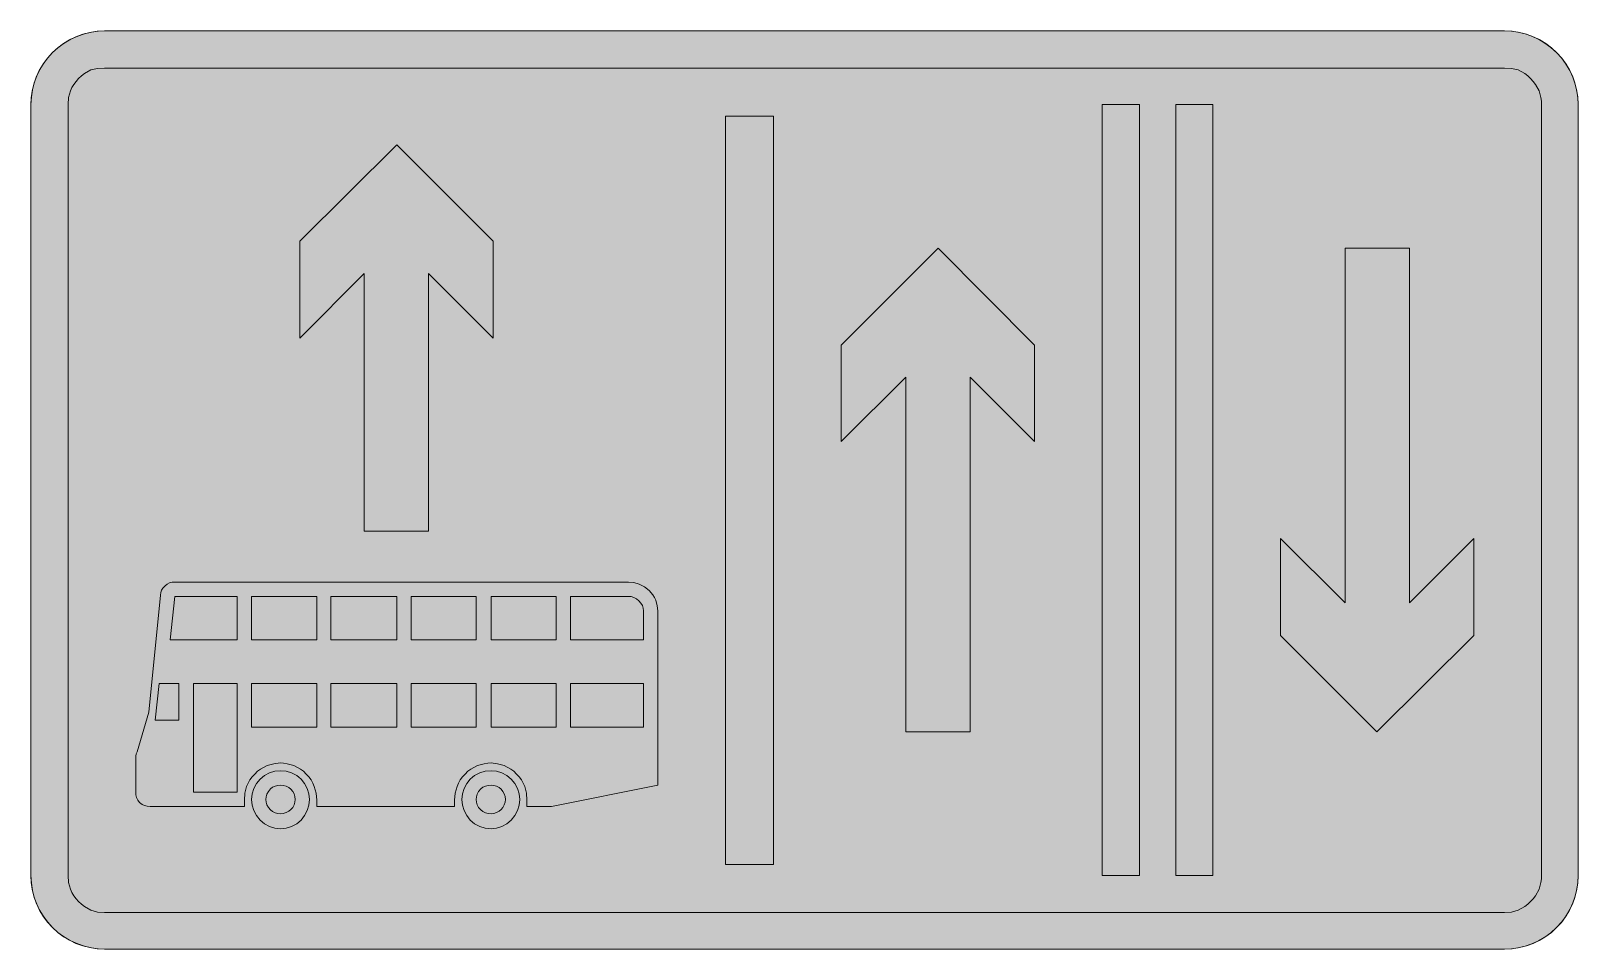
# Model space of a CAD drawing. Header units: metres. Extents: x 71 to 499, y 9 to 263.
import ezdxf

# ---------------------------------------------------------------- set-up
doc = ezdxf.new("R2010")
doc.units = ezdxf.units.M
for name, color, linetype, true_color in [('FILL_BLUE_0000FF', 7, 'Continuous', 0x0000ff), ('FILL_WHITE_FFFFFF', 7, 'Continuous', 0xffffff), ('STROKE_BLUE_0000FF', 7, 'Continuous', 0x0000ff)]:
    doc.layers.add(name, color=color, linetype=linetype, true_color=true_color)

msp = doc.modelspace()

# ---------------------------------------------------------------- hatches: boundary and pattern name
at = {"layer": 'FILL_BLUE_0000FF', "true_color": 0x0000ff}
h = msp.add_hatch(color=7, dxfattribs=at)
h.dxf.hatch_style = 1
h.paths.add_polyline_path([(478.44, 252.72), (480.33, 252.59), (482.22, 252.18), (484.06, 251.21), (484.9, 250.59), (485.64, 249.84), (486.39, 249.03), (487.01, 248.2), (487.98, 246.42), (488.47, 244.53), (488.64, 243.59), (488.7, 242.64), (488.7, 29.34), (488.64, 28.4), (488.47, 27.45), (487.98, 25.56), (487.01, 23.72), (486.39, 22.88), (485.64, 22.14), (484.9, 21.39), (484.06, 20.77), (482.22, 19.8), (481.27, 19.46), (480.33, 19.24), (478.44, 19.08), (91.26, 19.08), (89.37, 19.24), (88.42, 19.46), (87.48, 19.8), (85.7, 20.77), (84.87, 21.39), (84.06, 22.14), (83.39, 22.88), (82.78, 23.72), (82.26, 24.62), (81.9, 25.56), (81.56, 26.51), (81.34, 27.45), (81.18, 29.34), (81.18, 242.64), (81.34, 244.53), (81.56, 245.48), (81.9, 246.42), (82.26, 247.33), (82.78, 248.2), (84.06, 249.84), (84.87, 250.59), (85.7, 251.21), (87.48, 252.18), (89.37, 252.59), (91.26, 252.72), (478.44, 252.72)])
at = {"layer": 'FILL_WHITE_FFFFFF', "true_color": 0xffffff}
h = msp.add_hatch(color=7, dxfattribs=at)
h.dxf.hatch_style = 1
h.paths.add_polyline_path([(89.47, 9.07), (87.64, 9.32), (85.77, 9.76), (83.88, 10.44), (81.92, 11.24), (80.1, 12.29), (78.41, 13.53), (76.86, 14.94), (75.47, 16.49), (74.27, 18.16), (73.24, 19.93), (72.36, 21.78), (71.76, 23.67), (71.3, 25.56), (71.02, 27.45), (70.92, 29.34), (70.92, 242.64), (71.02, 244.45), (71.3, 246.35), (71.76, 248.28), (72.36, 250.2), (73.24, 252.05), (74.27, 253.82), (75.47, 255.49), (76.86, 257.04), (78.41, 258.43), (80.1, 259.63), (81.92, 260.66), (83.88, 261.54), (85.77, 262.22), (87.64, 262.67), (89.47, 262.91), (91.26, 262.98), (478.44, 262.98), (480.33, 262.91), (482.22, 262.67), (484.11, 262.22), (486, 261.54), (487.85, 260.66), (489.62, 259.63), (491.29, 258.43), (492.84, 257.04), (494.25, 255.49), (495.49, 253.82), (496.54, 252.05), (497.34, 250.2), (498.02, 248.28), (498.46, 246.35), (498.71, 244.45), (498.78, 242.64), (498.78, 29.34), (498.71, 27.45), (498.46, 25.56), (498.02, 23.67), (497.34, 21.78), (496.54, 19.93), (495.49, 18.16), (494.25, 16.49), (492.84, 14.94), (491.29, 13.53), (489.62, 12.29), (487.85, 11.24), (486, 10.44), (484.11, 9.76), (482.22, 9.32), (480.33, 9.07), (478.44, 9), (91.26, 9), (89.47, 9.07)])
h = msp.add_hatch(color=7, dxfattribs=at)
h.dxf.hatch_style = 1
h.paths.add_polyline_path([(377.46, 242.64), (377.46, 29.34), (367.2, 29.34), (367.2, 242.64), (377.46, 242.64)])
h = msp.add_hatch(color=7, dxfattribs=at)
h.dxf.hatch_style = 1
h.paths.add_polyline_path([(397.8, 242.64), (397.8, 29.34), (387.54, 29.34), (387.54, 242.64), (397.8, 242.64)])
h = msp.add_hatch(color=7, dxfattribs=at)
h.dxf.hatch_style = 1
h.paths.add_polyline_path([(276.3, 239.4), (276.3, 32.4), (262.98, 32.4), (262.98, 239.4), (276.3, 239.4)])
h = msp.add_hatch(color=7, dxfattribs=at)
h.dxf.hatch_style = 1
h.paths.add_polyline_path([(198.72, 178.02), (180.9, 195.84), (180.9, 124.56), (163.08, 124.56), (163.08, 195.84), (145.26, 178.02), (145.26, 204.84), (172.08, 231.48), (198.72, 204.84), (198.72, 178.02)])
h = msp.add_hatch(color=7, dxfattribs=at)
h.dxf.hatch_style = 1
h.paths.add_polyline_path([(348.48, 149.4), (330.66, 167.22), (330.66, 69.12), (312.84, 69.12), (312.84, 167.22), (295.02, 149.4), (295.02, 176.04), (321.84, 202.86), (348.48, 176.04), (348.48, 149.4)])
h = msp.add_hatch(color=7, dxfattribs=at)
h.dxf.hatch_style = 1
h.paths.add_polyline_path([(443.16, 69.12), (416.52, 95.76), (416.52, 122.58), (434.34, 104.76), (434.34, 202.86), (452.16, 202.86), (452.16, 104.76), (469.98, 122.58), (469.98, 95.76), (443.16, 69.12)])
h = msp.add_hatch(color=7, dxfattribs=at)
h.dxf.hatch_style = 1
h.paths.add_polyline_path([(140.8, 60.42), (139.86, 60.48), (138.13, 60.26), (136.26, 59.76), (134.41, 58.79), (133.58, 58.17), (132.84, 57.42), (132.09, 56.61), (131.47, 55.78), (130.5, 54), (130.09, 52.11), (129.96, 50.22), (129.96, 48.42), (103.86, 48.42), (103.08, 48.49), (102.35, 48.69), (101.66, 49.03), (100.98, 49.5), (100.46, 50.15), (100.08, 50.94), (99.92, 51.66), (99.9, 52.38), (99.9, 61.2), (99.94, 62.37), (100.05, 62.97), (100.26, 63.54), (103.5, 74.52), (106.74, 106.92), (106.81, 107.59), (107.03, 108.25), (107.42, 108.87), (108, 109.44), (108.56, 109.96), (109.26, 110.34), (109.98, 110.5), (110.7, 110.52), (236.16, 110.52), (237.67, 110.38), (239.17, 109.96), (240.61, 109.23), (241.92, 108.18), (242.95, 106.97), (243.39, 106.26), (243.72, 105.48), (244.12, 103.97), (244.26, 102.6), (244.26, 54.36), (214.92, 48.42), (208.08, 48.42), (208.08, 50.22), (207.94, 52.11), (207.54, 54), (206.57, 55.78), (205.95, 56.61), (205.2, 57.42), (204.46, 58.17), (203.62, 58.79), (201.78, 59.76), (199.91, 60.26), (198.18, 60.48), (197.23, 60.42), (196.29, 60.26), (194.4, 59.76), (192.55, 58.79), (191.72, 58.17), (190.98, 57.42), (190.24, 56.61), (189.63, 55.78), (189.16, 54.91), (188.82, 54), (188.48, 53.06), (188.26, 52.11), (188.1, 50.22), (188.1, 48.42), (149.94, 48.42), (149.94, 50.22), (149.78, 52.11), (149.56, 53.06), (149.22, 54), (148.88, 54.91), (148.41, 55.78), (147.8, 56.61), (147.06, 57.42), (146.32, 58.17), (145.48, 58.79), (143.64, 59.76), (141.75, 60.26), (140.8, 60.42)])
h.paths.add_polyline_path([(240.3, 70.38), (240.3, 82.44), (220.14, 82.44), (220.14, 70.38), (240.3, 70.38)], flags=16)
h.paths.add_polyline_path([(198.18, 70.38), (216.18, 70.38), (216.18, 82.44), (198.18, 82.44), (198.18, 70.38)], flags=16)
h.paths.add_polyline_path([(176.04, 82.44), (176.04, 70.38), (194.04, 70.38), (194.04, 82.44), (176.04, 82.44)], flags=16)
h.paths.add_polyline_path([(172.08, 82.44), (153.9, 82.44), (153.9, 70.38), (172.08, 70.38), (172.08, 82.44)], flags=16)
h.paths.add_polyline_path([(149.94, 70.38), (149.94, 82.44), (131.94, 82.44), (131.94, 70.38), (149.94, 70.38)], flags=16)
h.paths.add_polyline_path([(115.92, 52.38), (127.98, 52.38), (127.98, 82.44), (115.92, 82.44), (115.92, 52.38)], flags=16)
h.paths.add_polyline_path([(105.3, 72.36), (111.78, 72.36), (111.78, 82.44), (106.38, 82.44), (105.3, 72.36)], flags=16)
h.paths.add_polyline_path([(110.7, 106.56), (109.44, 94.5), (127.98, 94.5), (127.98, 106.56), (110.7, 106.56)], flags=16)
h.paths.add_polyline_path([(149.94, 94.5), (149.94, 106.56), (131.94, 106.56), (131.94, 94.5), (149.94, 94.5)], flags=16)
h.paths.add_polyline_path([(153.9, 94.5), (172.08, 94.5), (172.08, 106.56), (153.9, 106.56), (153.9, 94.5)], flags=16)
h.paths.add_polyline_path([(176.04, 106.56), (176.04, 94.5), (194.04, 94.5), (194.04, 106.56), (176.04, 106.56)], flags=16)
h.paths.add_polyline_path([(198.18, 94.5), (216.18, 94.5), (216.18, 106.56), (198.18, 106.56), (198.18, 94.5)], flags=16)
h.paths.add_polyline_path([(240.3, 102.6), (240.23, 103.3), (240.01, 104.02), (239.62, 104.7), (239.04, 105.3), (238.36, 105.88), (237.67, 106.27), (236.94, 106.49), (236.16, 106.56), (220.14, 106.56), (220.14, 94.5), (240.3, 94.5), (240.3, 102.6)], flags=16)
h = msp.add_hatch(color=7, dxfattribs=at)
h.dxf.hatch_style = 1
h.paths.add_polyline_path([(147.33, 47.32), (146.59, 45.92), (145.62, 44.64), (144.42, 43.67), (143.01, 42.93), (141.47, 42.46), (139.86, 42.3), (138.36, 42.46), (136.87, 42.93), (135.48, 43.67), (134.28, 44.64), (133.31, 45.92), (132.57, 47.32), (132.1, 48.82), (131.94, 50.4), (132.1, 51.98), (132.57, 53.46), (133.31, 54.8), (134.28, 55.98), (135.48, 57.03), (136.87, 57.76), (138.36, 58.18), (139.86, 58.32), (141.47, 58.18), (143.01, 57.76), (144.42, 57.03), (145.05, 56.55), (145.62, 55.98), (146.59, 54.8), (147.33, 53.46), (147.8, 51.98), (147.96, 50.4), (147.8, 48.82), (147.33, 47.32)])
h.paths.add_polyline_path([(143.68, 51.93), (143.31, 52.6), (142.81, 53.19), (142.2, 53.68), (141.49, 54.05), (140.71, 54.28), (139.86, 54.36), (139.16, 54.29), (138.44, 54.09), (137.76, 53.75), (137.16, 53.28), (136.58, 52.58), (136.19, 51.84), (135.97, 51.1), (135.9, 50.4), (135.97, 49.62), (136.19, 48.89), (136.58, 48.2), (137.16, 47.52), (137.76, 47.05), (138.44, 46.71), (139.16, 46.51), (139.86, 46.44), (140.71, 46.52), (141.49, 46.76), (142.2, 47.12), (142.81, 47.61), (143.31, 48.2), (143.68, 48.87), (143.92, 49.61), (144, 50.4), (143.92, 51.19), (143.68, 51.93)], flags=16)
h = msp.add_hatch(color=7, dxfattribs=at)
h.dxf.hatch_style = 1
h.paths.add_polyline_path([(205.47, 47.32), (204.73, 45.92), (203.76, 44.64), (202.56, 43.67), (201.17, 42.93), (199.68, 42.46), (198.18, 42.3), (196.57, 42.46), (195.03, 42.93), (193.62, 43.67), (192.42, 44.64), (191.45, 45.92), (190.71, 47.32), (190.24, 48.82), (190.08, 50.4), (190.24, 51.98), (190.71, 53.46), (191.45, 54.8), (192.42, 55.98), (192.99, 56.55), (193.62, 57.03), (195.03, 57.76), (196.57, 58.18), (198.18, 58.32), (199.68, 58.18), (201.17, 57.76), (202.56, 57.03), (203.76, 55.98), (204.73, 54.8), (205.47, 53.46), (205.94, 51.98), (206.1, 50.4), (205.94, 48.82), (205.47, 47.32)])
h.paths.add_polyline_path([(201.82, 51.93), (201.46, 52.6), (200.97, 53.19), (200.38, 53.68), (199.71, 54.05), (198.97, 54.28), (198.18, 54.36), (197.38, 54.29), (196.6, 54.09), (195.9, 53.75), (195.3, 53.28), (194.72, 52.58), (194.33, 51.84), (194.11, 51.1), (194.04, 50.4), (194.11, 49.62), (194.33, 48.89), (194.72, 48.2), (195.3, 47.52), (195.9, 47.05), (196.6, 46.71), (197.38, 46.51), (198.18, 46.44), (198.97, 46.52), (199.71, 46.76), (200.38, 47.12), (200.97, 47.61), (201.46, 48.2), (201.82, 48.87), (202.06, 49.61), (202.14, 50.4), (202.06, 51.19), (201.82, 51.93)], flags=16)

# ---------------------------------------------------------------- linework, layer by layer
at = {"layer": 'FILL_BLUE_0000FF', "lineweight": 0, "true_color": 0x0000ff}
msp.add_lwpolyline([(478.44, 252.72), (480.33, 252.59), (482.22, 252.18), (484.06, 251.21), (484.9, 250.59), (485.64, 249.84), (486.39, 249.03), (487.01, 248.2), (487.98, 246.42), (488.47, 244.53), (488.64, 243.59), (488.7, 242.64), (488.7, 29.34), (488.64, 28.4), (488.47, 27.45), (487.98, 25.56), (487.01, 23.72), (486.39, 22.88), (485.64, 22.14), (484.9, 21.39), (484.06, 20.77), (482.22, 19.8), (481.27, 19.46), (480.33, 19.24), (478.44, 19.08), (91.26, 19.08), (89.37, 19.24), (88.42, 19.46), (87.48, 19.8), (85.7, 20.77), (84.87, 21.39), (84.06, 22.14), (83.39, 22.88), (82.78, 23.72), (82.26, 24.62), (81.9, 25.56), (81.56, 26.51), (81.34, 27.45), (81.18, 29.34), (81.18, 242.64), (81.34, 244.53), (81.56, 245.48), (81.9, 246.42), (82.26, 247.33), (82.78, 248.2), (84.06, 249.84), (84.87, 250.59), (85.7, 251.21), (87.48, 252.18), (89.37, 252.59), (91.26, 252.72)], close=True, dxfattribs=at)
at = {"layer": 'FILL_WHITE_FFFFFF', "lineweight": 0, "true_color": 0xffffff}
for points in [[(89.47, 9.07), (87.64, 9.32), (85.77, 9.76), (83.88, 10.44), (81.92, 11.24), (80.1, 12.29), (78.41, 13.53), (76.86, 14.94), (75.47, 16.49), (74.27, 18.16), (73.24, 19.93), (72.36, 21.78), (71.76, 23.67), (71.3, 25.56), (71.02, 27.45), (70.92, 29.34), (70.92, 242.64), (71.02, 244.45), (71.3, 246.35), (71.76, 248.28), (72.36, 250.2), (73.24, 252.05), (74.27, 253.82), (75.47, 255.49), (76.86, 257.04), (78.41, 258.43), (80.1, 259.63), (81.92, 260.66), (83.88, 261.54), (85.77, 262.22), (87.64, 262.67), (89.47, 262.91), (91.26, 262.98), (478.44, 262.98), (480.33, 262.91), (482.22, 262.67), (484.11, 262.22), (486, 261.54), (487.85, 260.66), (489.62, 259.63), (491.29, 258.43), (492.84, 257.04), (494.25, 255.49), (495.49, 253.82), (496.54, 252.05), (497.34, 250.2), (498.02, 248.28), (498.46, 246.35), (498.71, 244.45), (498.78, 242.64), (498.78, 29.34), (498.71, 27.45), (498.46, 25.56), (498.02, 23.67), (497.34, 21.78), (496.54, 19.93), (495.49, 18.16), (494.25, 16.49), (492.84, 14.94), (491.29, 13.53), (489.62, 12.29), (487.85, 11.24), (486, 10.44), (484.11, 9.76), (482.22, 9.32), (480.33, 9.07), (478.44, 9), (91.26, 9)], [(377.46, 242.64), (377.46, 29.34), (367.2, 29.34), (367.2, 242.64)], [(397.8, 242.64), (397.8, 29.34), (387.54, 29.34), (387.54, 242.64)], [(276.3, 239.4), (276.3, 32.4), (262.98, 32.4), (262.98, 239.4)], [(198.72, 178.02), (180.9, 195.84), (180.9, 124.56), (163.08, 124.56), (163.08, 195.84), (145.26, 178.02), (145.26, 204.84), (172.08, 231.48), (198.72, 204.84)], [(348.48, 149.4), (330.66, 167.22), (330.66, 69.12), (312.84, 69.12), (312.84, 167.22), (295.02, 149.4), (295.02, 176.04), (321.84, 202.86), (348.48, 176.04)], [(443.16, 69.12), (416.52, 95.76), (416.52, 122.58), (434.34, 104.76), (434.34, 202.86), (452.16, 202.86), (452.16, 104.76), (469.98, 122.58), (469.98, 95.76)], [(140.8, 60.42), (139.86, 60.48), (138.13, 60.26), (136.26, 59.76), (134.41, 58.79), (133.58, 58.17), (132.84, 57.42), (132.09, 56.61), (131.47, 55.78), (130.5, 54), (130.09, 52.11), (129.96, 50.22), (129.96, 48.42), (103.86, 48.42), (103.08, 48.49), (102.35, 48.69), (101.66, 49.03), (100.98, 49.5), (100.46, 50.15), (100.08, 50.94), (99.92, 51.66), (99.9, 52.38), (99.9, 61.2), (99.94, 62.37), (100.05, 62.97), (100.26, 63.54), (103.5, 74.52), (106.74, 106.92), (106.81, 107.59), (107.03, 108.25), (107.42, 108.87), (108, 109.44), (108.56, 109.96), (109.26, 110.34), (109.98, 110.5), (110.7, 110.52), (236.16, 110.52), (237.67, 110.38), (239.17, 109.96), (240.61, 109.23), (241.92, 108.18), (242.95, 106.97), (243.39, 106.26), (243.72, 105.48), (244.12, 103.97), (244.26, 102.6), (244.26, 54.36), (214.92, 48.42), (208.08, 48.42), (208.08, 50.22), (207.94, 52.11), (207.54, 54), (206.57, 55.78), (205.95, 56.61), (205.2, 57.42), (204.46, 58.17), (203.62, 58.79), (201.78, 59.76), (199.91, 60.26), (198.18, 60.48), (197.23, 60.42), (196.29, 60.26), (194.4, 59.76), (192.55, 58.79), (191.72, 58.17), (190.98, 57.42), (190.24, 56.61), (189.63, 55.78), (189.16, 54.91), (188.82, 54), (188.48, 53.06), (188.26, 52.11), (188.1, 50.22), (188.1, 48.42), (149.94, 48.42), (149.94, 50.22), (149.78, 52.11), (149.56, 53.06), (149.22, 54), (148.88, 54.91), (148.41, 55.78), (147.8, 56.61), (147.06, 57.42), (146.32, 58.17), (145.48, 58.79), (143.64, 59.76), (141.75, 60.26)], [(110.7, 106.56), (109.44, 94.5), (127.98, 94.5), (127.98, 106.56)], [(149.94, 94.5), (149.94, 106.56), (131.94, 106.56), (131.94, 94.5)], [(153.9, 94.5), (172.08, 94.5), (172.08, 106.56), (153.9, 106.56)], [(176.04, 106.56), (176.04, 94.5), (194.04, 94.5), (194.04, 106.56)], [(198.18, 94.5), (216.18, 94.5), (216.18, 106.56), (198.18, 106.56)], [(240.3, 102.6), (240.23, 103.3), (240.01, 104.02), (239.62, 104.7), (239.04, 105.3), (238.36, 105.88), (237.67, 106.27), (236.94, 106.49), (236.16, 106.56), (220.14, 106.56), (220.14, 94.5), (240.3, 94.5)], [(105.3, 72.36), (111.78, 72.36), (111.78, 82.44), (106.38, 82.44)], [(115.92, 52.38), (127.98, 52.38), (127.98, 82.44), (115.92, 82.44)], [(149.94, 70.38), (149.94, 82.44), (131.94, 82.44), (131.94, 70.38)], [(172.08, 82.44), (153.9, 82.44), (153.9, 70.38), (172.08, 70.38)], [(176.04, 82.44), (176.04, 70.38), (194.04, 70.38), (194.04, 82.44)], [(198.18, 70.38), (216.18, 70.38), (216.18, 82.44), (198.18, 82.44)], [(240.3, 70.38), (240.3, 82.44), (220.14, 82.44), (220.14, 70.38)], [(147.33, 47.32), (146.59, 45.92), (145.62, 44.64), (144.42, 43.67), (143.01, 42.93), (141.47, 42.46), (139.86, 42.3), (138.36, 42.46), (136.87, 42.93), (135.48, 43.67), (134.28, 44.64), (133.31, 45.92), (132.57, 47.32), (132.1, 48.82), (131.94, 50.4), (132.1, 51.98), (132.57, 53.46), (133.31, 54.8), (134.28, 55.98), (135.48, 57.03), (136.87, 57.76), (138.36, 58.18), (139.86, 58.32), (141.47, 58.18), (143.01, 57.76), (144.42, 57.03), (145.05, 56.55), (145.62, 55.98), (146.59, 54.8), (147.33, 53.46), (147.8, 51.98), (147.96, 50.4), (147.8, 48.82)], [(205.47, 47.32), (204.73, 45.92), (203.76, 44.64), (202.56, 43.67), (201.17, 42.93), (199.68, 42.46), (198.18, 42.3), (196.57, 42.46), (195.03, 42.93), (193.62, 43.67), (192.42, 44.64), (191.45, 45.92), (190.71, 47.32), (190.24, 48.82), (190.08, 50.4), (190.24, 51.98), (190.71, 53.46), (191.45, 54.8), (192.42, 55.98), (192.99, 56.55), (193.62, 57.03), (195.03, 57.76), (196.57, 58.18), (198.18, 58.32), (199.68, 58.18), (201.17, 57.76), (202.56, 57.03), (203.76, 55.98), (204.73, 54.8), (205.47, 53.46), (205.94, 51.98), (206.1, 50.4), (205.94, 48.82)], [(143.68, 51.93), (143.31, 52.6), (142.81, 53.19), (142.2, 53.68), (141.49, 54.05), (140.71, 54.28), (139.86, 54.36), (139.16, 54.29), (138.44, 54.09), (137.76, 53.75), (137.16, 53.28), (136.58, 52.58), (136.19, 51.84), (135.97, 51.1), (135.9, 50.4), (135.97, 49.62), (136.19, 48.89), (136.58, 48.2), (137.16, 47.52), (137.76, 47.05), (138.44, 46.71), (139.16, 46.51), (139.86, 46.44), (140.71, 46.52), (141.49, 46.76), (142.2, 47.12), (142.81, 47.61), (143.31, 48.2), (143.68, 48.87), (143.92, 49.61), (144, 50.4), (143.92, 51.19)], [(201.82, 51.93), (201.46, 52.6), (200.97, 53.19), (200.38, 53.68), (199.71, 54.05), (198.97, 54.28), (198.18, 54.36), (197.38, 54.29), (196.6, 54.09), (195.9, 53.75), (195.3, 53.28), (194.72, 52.58), (194.33, 51.84), (194.11, 51.1), (194.04, 50.4), (194.11, 49.62), (194.33, 48.89), (194.72, 48.2), (195.3, 47.52), (195.9, 47.05), (196.6, 46.71), (197.38, 46.51), (198.18, 46.44), (198.97, 46.52), (199.71, 46.76), (200.38, 47.12), (200.97, 47.61), (201.46, 48.2), (201.82, 48.87), (202.06, 49.61), (202.14, 50.4), (202.06, 51.19)]]:
    msp.add_lwpolyline(points, close=True, dxfattribs=at)
at = {"layer": 'STROKE_BLUE_0000FF', "lineweight": 0, "true_color": 0x0000ff}
for points in [[(91.26, 262.98), (89.19, 262.87), (87.18, 262.56), (85.24, 262.06), (83.37, 261.37), (81.6, 260.51), (79.92, 259.49), (78.35, 258.31), (76.9, 257), (75.59, 255.55), (74.41, 253.98), (73.39, 252.3), (72.53, 250.53), (71.84, 248.66), (71.34, 246.72), (71.03, 244.71), (70.92, 242.64)], [(478.44, 262.98), (91.26, 262.98)], [(498.78, 242.64), (498.68, 244.71), (498.37, 246.72), (497.87, 248.66), (497.2, 250.53), (496.35, 252.3), (495.33, 253.98), (494.17, 255.55), (492.86, 257), (491.42, 258.31), (489.86, 259.49), (488.18, 260.51), (486.4, 261.37), (484.53, 262.06), (482.57, 262.56), (480.54, 262.87), (478.44, 262.98)], [(70.92, 242.64), (70.92, 29.34)], [(498.78, 29.34), (498.78, 242.64)], [(70.92, 29.34), (71.03, 27.24), (71.34, 25.21), (71.84, 23.25), (72.53, 21.38), (73.39, 19.6), (74.41, 17.92), (75.59, 16.36), (76.9, 14.92), (78.35, 13.61), (79.92, 12.45), (81.6, 11.43), (83.37, 10.58), (85.24, 9.91), (87.18, 9.41), (89.19, 9.1), (91.26, 9)], [(478.44, 9), (480.54, 9.1), (482.57, 9.41), (484.53, 9.91), (486.4, 10.58), (488.18, 11.43), (489.86, 12.45), (491.42, 13.61), (492.86, 14.92), (494.17, 16.36), (495.33, 17.92), (496.35, 19.6), (497.2, 21.38), (497.87, 23.25), (498.37, 25.21), (498.68, 27.24), (498.78, 29.34)], [(91.26, 9), (478.44, 9)]]:
    msp.add_lwpolyline(points, dxfattribs=at)

doc.saveas('drawing.dxf')
